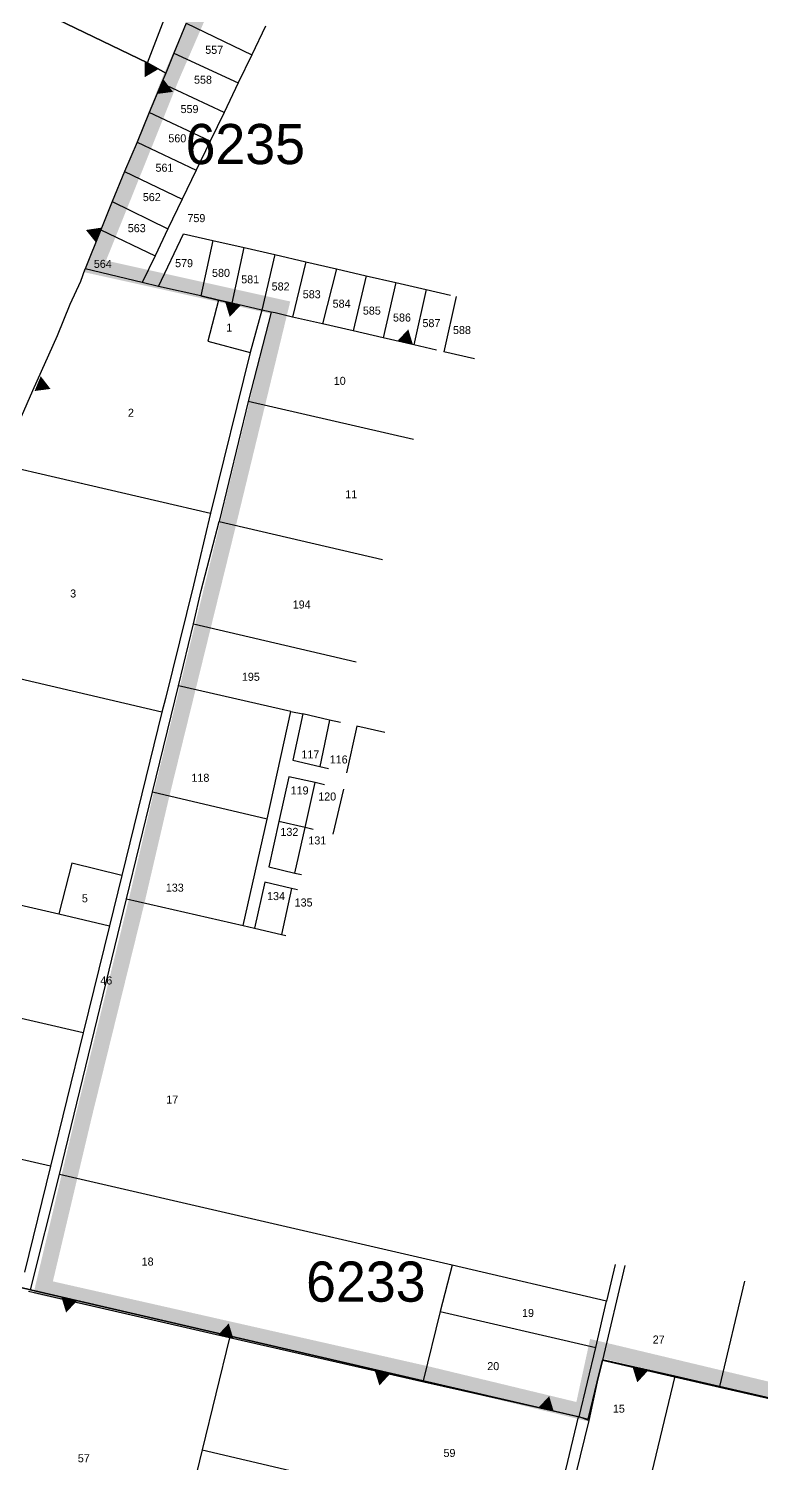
# Model space of a CAD drawing. Extents: x -493 to 187849, y -1657 to 664362.
# Drawn here: x 185040 to 185496, y 660977 to 661870 of the extents above; entities that cross this region are included whole.
import ezdxf

# ---------------------------------------------------------------- set-up
doc = ezdxf.new("R2010")
doc.units = 0
doc.header["$MEASUREMENT"] = 0
doc.layers.get('0').update_dxf_attribs({"linetype": 'CONTINUOUS'})
for name, color, linetype in [('0DXF_GUSH', 3, 'CONTINUOUS'), ('0G_GV_LIN', 10, 'CONTINUOUS'), ('1DXF_GUSH', 3, 'CONTINUOUS'), ('1G_GV_LIN', 1, 'CONTINUOUS'), ('BOUNDARY', 1, 'CONTINUOUS'), ('GBOUND_BOUNDARY', 5, 'CONTINUOUS')]:
    doc.layers.add(name, color=color, linetype=linetype)
doc.styles.get("Standard").update_dxf_attribs({"font": 'dimheb.shx'})

# ---------------------------------------------------------------- blocks, each defined once
blk = doc.blocks.new('TVC_FENCE')
blk.add_solid([(-0.5, 0), (0.5, 0), (0, 0.866)])

msp = doc.modelspace()

# ---------------------------------------------------------------- linework, layer by layer
at = {"layer": '0DXF_GUSH'}
for points in [[(185113.57, 661848.67), (185167.91, 661990.14)], [(185057.46, 661875.64), (185113.57, 661848.67)], [(185137.58, 661873.44), (185129.93, 661854.78)], [(185137.58, 661873.44), (185178.49, 661853.65)], [(185187.07, 661871.51), (185178.49, 661853.65)], [(185129.93, 661854.78), (185124.87, 661842.24)], [(185129.93, 661854.78), (185170, 661836.21)], [(185178.49, 661853.65), (185170, 661836.21)], [(185113.57, 661848.67), (185124.87, 661842.24)], [(185122.18, 661836.09), (185114.53, 661817.83)], [(185124.87, 661842.24), (185122.18, 661836.09)], [(185161.18, 661817.77), (185122.18, 661836.09)], [(185170, 661836.21), (185161.18, 661817.77)], [(185114.53, 661817.83), (185107.03, 661799.29)], [(185152.53, 661799.99), (185114.53, 661817.83)], [(185161.18, 661817.77), (185152.53, 661799.99)], [(185152.53, 661799.99), (185143.79, 661781.9)], [(185107.03, 661799.29), (185099.31, 661781.15)], [(185107.03, 661799.29), (185143.79, 661781.9)], [(185143.79, 661781.9), (185135.06, 661763.8)], [(185099.31, 661781.15), (185091.63, 661762.34)], [(185099.31, 661781.15), (185135.06, 661763.8)], [(185135.06, 661763.8), (185126.24, 661745.47)], [(185091.63, 661762.34), (185084.57, 661744.8)], [(185091.63, 661762.34), (185126.24, 661745.47)], [(185084.57, 661744.8), (185074.68, 661720.47)], [(185084.57, 661744.8), (185118.23, 661728.56)], [(185126.24, 661745.47), (185118.23, 661728.56)], [(185120.36, 661709.63), (185135.99, 661742.4), (185154.32, 661738.19)], [(185154.32, 661738.19), (185146.76, 661703.63)], [(185154.32, 661738.19), (185173.67, 661733.72)], [(185118.23, 661728.56), (185110.16, 661711.93)], [(185166.34, 661699.21), (185173.67, 661733.72)], [(185173.67, 661733.72), (185192.79, 661729.34)], [(185192.79, 661729.34), (185184.64, 661694.83)], [(185192.79, 661729.34), (185212.06, 661724.88)], [(185035.07, 661628.58), (185042.27, 661644.73), (185057.56, 661679.08), (185065.49, 661698.49), (185072.11, 661712.83), (185074.68, 661720.47)], [(185110.16, 661711.93), (185074.68, 661720.47)], [(185212.06, 661724.88), (185203.86, 661690.54)], [(185212.06, 661724.88), (185231.18, 661720.5)], [(185231.18, 661720.5), (185222.5, 661686.32)], [(185231.18, 661720.5), (185249.74, 661716.19)], [(185120.36, 661709.63), (185110.16, 661711.93)], [(185249.74, 661716.19), (185241.63, 661681.87)], [(185249.74, 661716.19), (185268.07, 661711.98)], [(185268.07, 661711.98), (185260.34, 661677.59)], [(185268.07, 661711.98), (185286.95, 661707.67)], [(185146.76, 661703.63), (185120.36, 661709.63)], [(185146.76, 661703.63), (185157.65, 661700.93)], [(185286.95, 661707.67), (185279.29, 661673.19)], [(185286.95, 661707.67), (185302.24, 661704.17)], [(185305.74, 661703.37), (185298.05, 661668.87)], [(185157.65, 661700.93), (185151.2, 661675.53), (185177.41, 661668.44)], [(185157.65, 661700.93), (185166.34, 661699.21)], [(185184.64, 661694.83), (185166.34, 661699.21)], [(185190.52, 661693.62), (185176.29, 661637.95)], [(185184.64, 661694.83), (185177.41, 661668.44)], [(185190.52, 661693.62), (185184.64, 661694.83)], [(185203.86, 661690.54), (185193.03, 661693.07), (185190.52, 661693.62)], [(185222.5, 661686.32), (185203.86, 661690.54)], [(185241.63, 661681.87), (185222.5, 661686.32)], [(185260.34, 661677.59), (185241.63, 661681.87)], [(185279.29, 661673.19), (185260.34, 661677.59)], [(185177.41, 661668.44), (185152.81, 661568.46)], [(185293.42, 661669.94), (185279.29, 661673.19)], [(185317.09, 661664.55), (185298.05, 661668.87)], [(185176.29, 661637.95), (185158.18, 661563.23)], [(185279.08, 661614.3), (185176.29, 661637.95)], [(185024.15, 661598.33), (185152.81, 661568.46)], [(185152.81, 661568.46), (185142.11, 661523.69), (185124.71, 661453.22), (185122.45, 661444.64)], [(185142.2, 661499.53), (185147.02, 661520.33), (185158.18, 661563.23)], [(185158.18, 661563.23), (185259.87, 661539.72)], [(185132.79, 661461.07), (185142.2, 661499.53)], [(185142.2, 661499.53), (185243.47, 661476.07)], [(185122.45, 661444.64), (184974.35, 661479.37)], [(185116.61, 661394.88), (185132.79, 661461.07)], [(185202.86, 661445.04), (185132.79, 661461.07)], [(185122.45, 661444.64), (185097.52, 661342.93)], [(185187.95, 661378.15), (185202.86, 661445.04)], [(185202.86, 661445.04), (185210.26, 661443.52)], [(185210.26, 661443.52), (185204.03, 661414.8), (185220.73, 661410.82)], [(185226.93, 661439.72), (185210.26, 661443.52)], [(185226.93, 661439.72), (185220.73, 661410.82)], [(185233.71, 661438.19), (185226.93, 661439.72)], [(185243.92, 661435.9), (185237.37, 661406.94)], [(185261.29, 661431.97), (185243.92, 661435.9)], [(185220.73, 661410.82), (185226.32, 661409.52)], [(185217.97, 661400.81), (185201.44, 661404.49), (185195.27, 661376.58)], [(185211.62, 661372.86), (185217.97, 661400.81)], [(185223.75, 661399.52), (185217.97, 661400.81)], [(185100.52, 661328.48), (185116.61, 661394.88)], [(185187.95, 661378.15), (185116.61, 661394.88)], [(185229.11, 661368.74), (185235.82, 661396.83)], [(185173.05, 661311.84), (185187.95, 661378.15)], [(185195.27, 661376.58), (185189.01, 661348.36), (185205.34, 661344.56)], [(185211.62, 661372.86), (185195.27, 661376.58)], [(185205.34, 661344.56), (185211.62, 661372.86)], [(185216.58, 661371.69), (185211.62, 661372.86)], [(184921.39, 661350.74), (185058.41, 661319.06)], [(185097.52, 661342.93), (185066.35, 661350.59), (185058.41, 661319.06)], [(185205.34, 661344.56), (185209.35, 661343.62)], [(185097.52, 661342.93), (185089.84, 661311.73)], [(185203.2, 661334.95), (185186.63, 661338.81), (185180.19, 661310.23)], [(185058.72, 661156.98), (185100.52, 661328.48)], [(185100.52, 661328.48), (185173.05, 661311.84)], [(185203.2, 661334.95), (185196.91, 661306.33)], [(185206.89, 661334.1), (185203.2, 661334.95)], [(185058.41, 661319.06), (185089.84, 661311.73)], [(185089.84, 661311.73), (185073.42, 661245.02)], [(185173.05, 661311.84), (185180.19, 661310.23)], [(185180.19, 661310.23), (185196.91, 661306.33)], [(185196.91, 661306.33), (185199.58, 661305.73)], [(185073.42, 661245.02), (184894.81, 661286.39)], [(185073.42, 661245.02), (185053.15, 661162.1)], [(185053.15, 661162.1), (184987.82, 661177.04), (184972.22, 661111.17)], [(185053.15, 661162.1), (185036.97, 661096.23)], [(185040.76, 661085.11), (185058.72, 661156.98)], [(185303.23, 661100.45), (185058.72, 661156.98)], [(185303.23, 661100.45), (185295.78, 661071.79)], [(185399.26, 661078.2), (185303.23, 661100.45)], [(185410.71, 661100.22), (185396.68, 661041.39)], [(185404.75, 661101), (185399.26, 661078.2)], [(185040.76, 661085.11), (185034.73, 661086.56)], [(185485.11, 661090.5), (185469.66, 661024.95)], [(185164.64, 661055.25), (185039.44, 661084.06)], [(185285.16, 661028.49), (185040.76, 661085.11)], [(185392.53, 661049.2), (185399.26, 661078.2)], [(185295.78, 661071.79), (185285.16, 661028.49)], [(185295.78, 661071.79), (185392.53, 661049.2)], [(185164.64, 661055.25), (185147.55, 660985.63)], [(185381.83, 661006.23), (185285.56, 661027.81), (185164.64, 661055.25)], [(185382.29, 661006.07), (185392.53, 661049.2)], [(185382.29, 661006.07), (185387.91, 661004.62), (185393.46, 661027.87), (185396.68, 661041.39)], [(185396.68, 661041.39), (185393.46, 661027.87), (185388.25, 661003.94)], [(185396.68, 661041.39), (185441.7, 661031.38)], [(185441.7, 661031.38), (185396.68, 661041.39)], [(185382.29, 661006.07), (185381.83, 661006.23), (185285.16, 661028.49)], [(185441.7, 661031.38), (185422.17, 660949.44)], [(185441.7, 661031.38), (185469.66, 661024.95)], [(185469.66, 661024.95), (185441.7, 661031.38)], [(185469.66, 661024.95), (185569.56, 661001.98)], [(185569.56, 661001.98), (185469.66, 661024.95)], [(185364.88, 660935.19), (185370.64, 660959.31), (185381.83, 661006.23)], [(185388.25, 661003.94), (185382.29, 661006.07), (185381.83, 661006.23)], [(185388.25, 661003.94), (185377.5, 660959.94)], [(185147.55, 660985.63), (185133.86, 660929.25)], [(185147.55, 660985.63), (185229.77, 660966.31), (185235.53, 660965.25), (185364.88, 660935.19)]]:
    msp.add_lwpolyline(points, dxfattribs=at)
at = {"layer": '0G_GV_LIN'}
for points in [[(185124.87, 661842.24), (185113.57, 661848.67), (185057.46, 661875.64)], [(185137.58, 661873.44), (185129.93, 661854.78), (185124.87, 661842.24)], [(185124.87, 661842.24), (185122.18, 661836.09), (185114.53, 661817.83), (185107.03, 661799.29), (185099.31, 661781.15), (185091.63, 661762.34), (185084.57, 661744.8), (185074.68, 661720.47)], [(185035.07, 661628.58), (185042.27, 661644.73), (185057.56, 661679.08), (185065.49, 661698.49), (185072.11, 661712.83), (185074.68, 661720.47)], [(185293.42, 661669.94), (185279.29, 661673.19), (185260.34, 661677.59), (185241.63, 661681.87), (185222.5, 661686.32), (185203.86, 661690.54), (185193.03, 661693.07), (185190.52, 661693.62), (185184.64, 661694.83), (185166.34, 661699.21), (185157.65, 661700.93), (185146.76, 661703.63), (185120.36, 661709.63), (185110.16, 661711.93), (185074.68, 661720.47)], [(185034.47, 661085.53), (185034.73, 661086.56), (185040.76, 661085.11), (185285.16, 661028.49), (185382.31, 661006.12), (185387.91, 661004.62), (185396.68, 661041.39), (185396.8, 661041.37)], [(185541.44, 660921.59), (185570.56, 660988.88), (185575.5, 661000.44), (185575, 661000.57), (185570.03, 661001.88), (185569.56, 661001.98), (185469.66, 661024.95), (185441.7, 661031.38), (185396.84, 661041.56), (185396.8, 661041.37)], [(185396.8, 661041.37), (185441.64, 661031.09), (185469.59, 661024.69), (185569.48, 661001.79), (185569.94, 661001.68), (185574.99, 661000.56), (185540.71, 660921.76), (185541.44, 660921.59)]]:
    msp.add_lwpolyline(points, dxfattribs=at)
at = {"layer": 'GBOUND_BOUNDARY', "color": 5, "const_width": 10}
msp.add_lwpolyline([(185189.52, 661980.11), (185186.18, 661972.91), (185183.54, 661966.84), (185181.43, 661961.98), (185150.86, 661891.66), (185128.07, 661839.2), (185095.41, 661758.07), (185080.91, 661722.06), (185107.26, 661716.21), (185196.34, 661696.43), (185163.78, 661562.13), (185154.4, 661524.01), (185139.63, 661463.93), (185136.38, 661450.72), (185122.07, 661392.55), (185117.15, 661371.44), (185106.55, 661325.99), (185074.04, 661193.97), (185048.63, 661086.67), (185220.75, 661047.78), (185288.34, 661032.47), (185384.31, 661009.33), (185392.87, 661048.56), (185583.4, 661003.05)], dxfattribs=at)

# ---------------------------------------------------------------- block references
at = {"layer": 'BOUNDARY', "color": 1, "linetype": 'CONTINUOUS', "xscale": 10, "yscale": 10, "zscale": 10}
for p, rotation in [((185116.03, 661847.27), 150.3589747053627), ((185121.44, 661833.97), 247.443628529546), ((185083.3, 661741.53), 68.70712875551108), ((185166.71, 661699.01), 166.8745433654614), ((185273.93, 661674.43), 346.9818065185129), ((185045.16, 661649.11), 247.5228635591721), ((185064.86, 661079.48), 166.8878352224542), ((185162.17, 661055.83), 346.8878352224542), ((185259.79, 661034.12), 167.4812600783891), ((185420.34, 661036.06), 167.2997830810315), ((185361.6, 661010.6), 346.8252927979326)]:
    msp.add_blockref('TVC_FENCE', p, dxfattribs=dict(at, rotation=rotation))

# ---------------------------------------------------------------- texts
at = {"layer": '1DXF_GUSH'}
for s, p in [('557', (185149.5, 661854.29)), ('558', (185142.51, 661835.71)), ('559', (185134.11, 661817.44)), ('560', (185126.53, 661799.24)), ('561', (185118.53, 661780.93)), ('562', (185110.64, 661762.66)), ('563', (185101.28, 661743.33)), ('759', (185138.41, 661749.58)), ('564', (185080.15, 661721.11)), ('579', (185130.73, 661721.56)), ('580', (185153.72, 661715.51)), ('581', (185171.88, 661711.48)), ('582', (185190.83, 661707.05)), ('583', (185210.2, 661702.21)), ('584', (185228.8, 661696.34)), ('585', (185247.6, 661692.02)), ('586', (185266.37, 661687.71)), ('1', (185162.6, 661681.41)), ('587', (185284.71, 661684.25)), ('588', (185303.71, 661679.94)), ('10', (185229.49, 661648.33)), ('2', (185101.38, 661628.48)), ('11', (185236.65, 661577.75)), ('3', (185065.42, 661516)), ('194', (185203.95, 661509.15)), ('195', (185172.29, 661464.17)), ('117', (185209.36, 661415.88)), ('116', (185226.98, 661412.71)), ('118', (185140.91, 661401.32)), ('119', (185202.65, 661393.43)), ('120', (185219.83, 661389.66)), ('132', (185196.3, 661367.66)), ('131', (185213.67, 661362.35)), ('133', (185124.95, 661332.95)), ('5', (185072.68, 661326.33)), ('134', (185187.97, 661327.7)), ('135', (185205.16, 661323.71)), ('46', (185084.19, 661275.18)), ('17', (185125.24, 661201.08)), ('18', (185109.9, 661100.27)), ('19', (185346.69, 661068.29)), ('27', (185428.04, 661051.75)), ('20', (185325.06, 661035.21)), ('15', (185403.22, 661008.74)), ('57', (185070.16, 660977.87)), ('59', (185297.8, 660981.17))]:
    msp.add_text(s, height=5, dxfattribs=at).set_placement(p)
at = {"layer": '1G_GV_LIN'}
for s, p in [('6235', (185137.23, 661785.67)), ('6233', (185212.27, 661077.78))]:
    msp.add_text(s, height=25, dxfattribs=at).set_placement(p)

doc.saveas('drawing.dxf')
